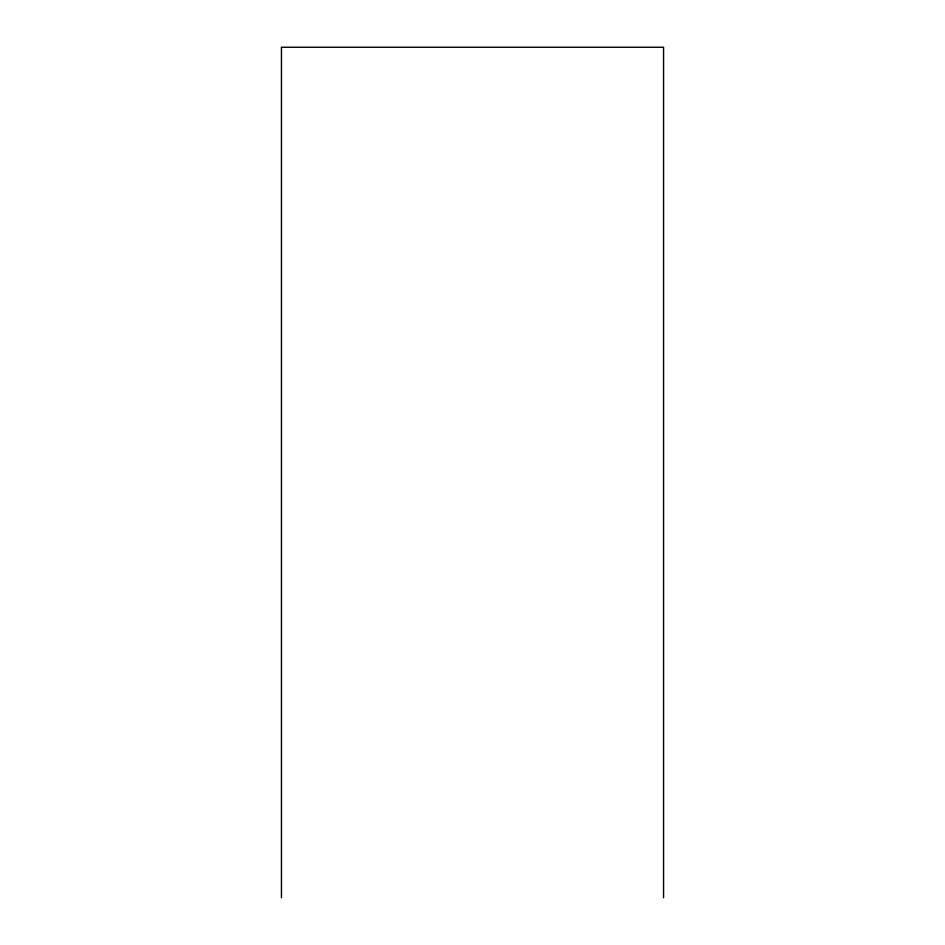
<?xml version="1.0" encoding="UTF-8"?>
<svg xmlns="http://www.w3.org/2000/svg" width="945" height="945" viewBox="0 0 945 945"><rect width="100%" height="100%" fill="white"/><g stroke="black" fill="none" stroke-linecap="round" stroke-linejoin="round"><path stroke-width="1.42" d="M663.555 897.75L663.555 47.25L281.445 47.25L281.445 897.75"/></g></svg>
